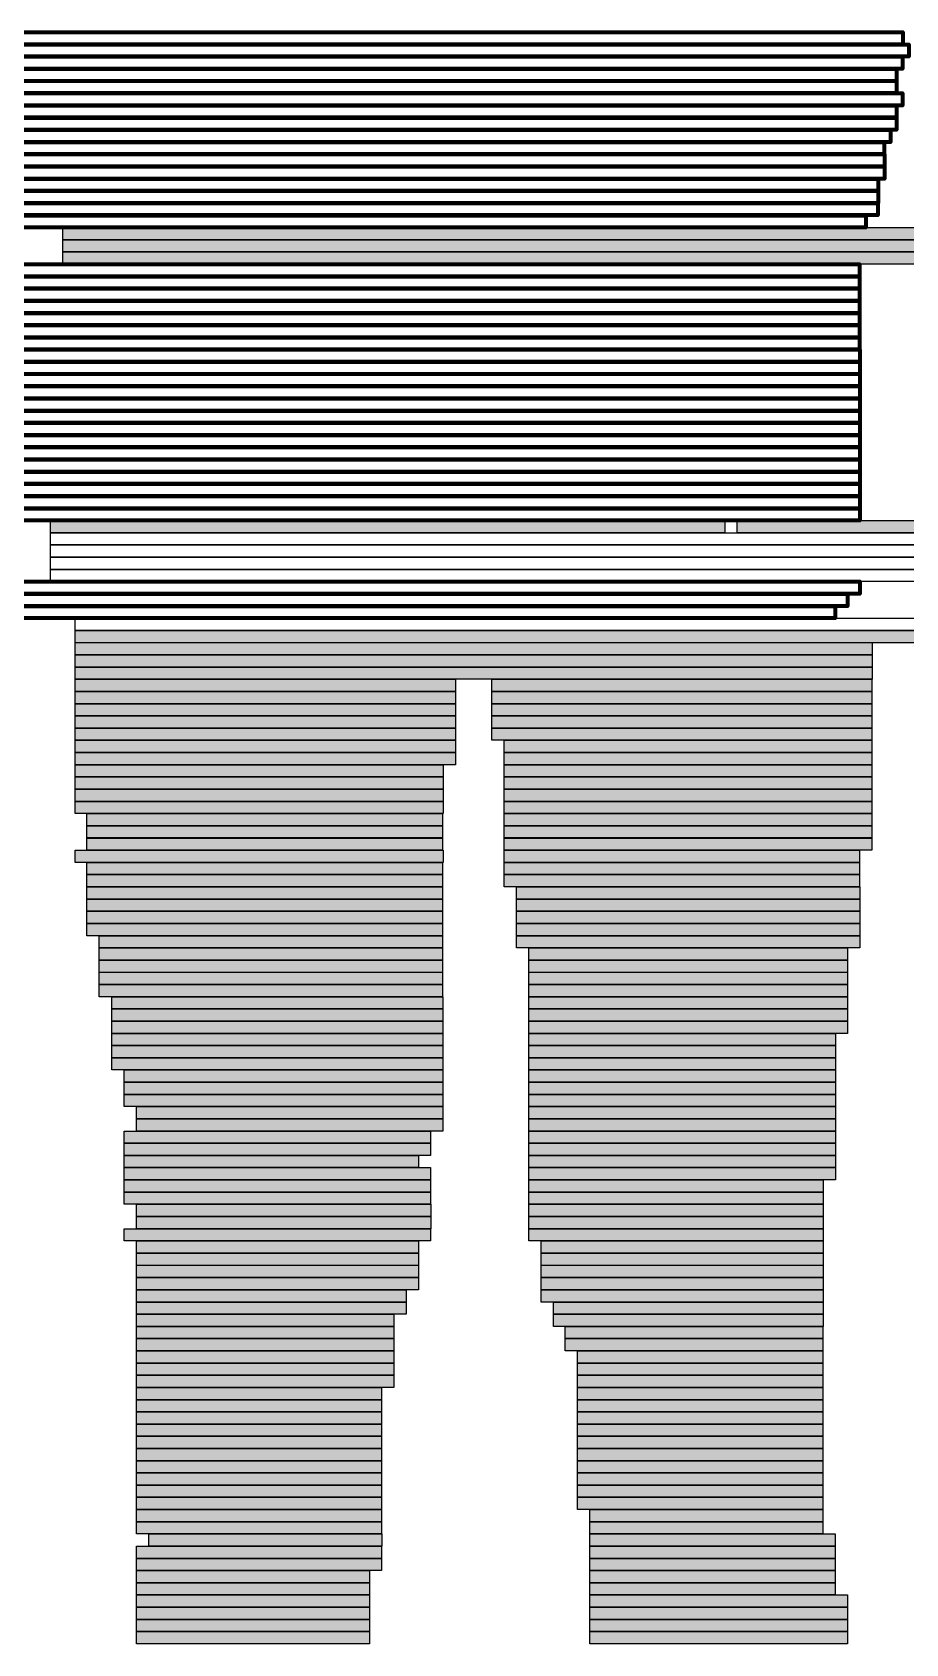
# Model space of a CAD drawing. Header units: millimetres. Extents: x 8 to 41779, y 4087 to 28530.
# Drawn here: x 40419 to 40867, y 8492 to 9319 of the extents above; entities that cross this region are included whole.
import ezdxf

# ---------------------------------------------------------------- set-up
doc = ezdxf.new("R2010")
doc.units = ezdxf.units.MM
doc.header["$LTSCALE"] = 50
doc.layers.add('12_Plankopf', color=140, linetype='Continuous')

msp = doc.modelspace()

# ---------------------------------------------------------------- hatches: boundary and pattern name
at = {"layer": '12_Plankopf'}
for points in [[(40434.69, 9219.11), (41284.5, 9219.11), (41284.5, 9212.83), (40434.69, 9212.83)], [(40434.69, 9212.83), (41278.18, 9212.83), (41278.18, 9206.55), (40434.69, 9206.55)], [(40434.69, 9206.55), (41278.18, 9206.55), (41278.18, 9200.3), (40434.69, 9200.3)], [(40428.33, 9068.61), (40774.54, 9068.61), (40774.54, 9062.37), (40428.33, 9062.37)], [(40780.76, 9068.61), (41278.05, 9068.61), (41278.05, 9062.37), (40780.76, 9062.37)], [(40441.03, 9012.21), (41265.67, 9012.21), (41265.67, 9005.92), (40441.03, 9005.92)], [(40441.03, 9005.93), (40850.19, 9005.93), (40850.19, 8999.68), (40441.03, 8999.68)], [(40441.03, 8999.65), (40850.19, 8999.65), (40850.19, 8993.36), (40441.03, 8993.36)], [(40441.03, 8993.37), (40850.19, 8993.37), (40850.19, 8987.12), (40441.03, 8987.12)], [(40441.03, 8987.12), (40636.18, 8987.12), (40636.18, 8980.84), (40441.03, 8980.84)], [(40441.03, 8980.85), (40636.18, 8980.85), (40636.18, 8974.56), (40441.03, 8974.56)], [(40654.82, 8987.12), (40849.94, 8987.12), (40849.94, 8980.84), (40654.82, 8980.84)], [(40654.82, 8980.85), (40849.94, 8980.85), (40849.94, 8974.56), (40654.82, 8974.56)], [(40441.03, 8974.56), (40636.18, 8974.56), (40636.18, 8968.32), (40441.03, 8968.32)], [(40654.82, 8974.56), (40849.94, 8974.56), (40849.94, 8968.32), (40654.82, 8968.32)], [(40441.03, 8968.32), (40636.18, 8968.32), (40636.18, 8962.04), (40441.03, 8962.04)], [(40654.82, 8968.32), (40849.94, 8968.32), (40849.94, 8962.04), (40654.82, 8962.04)], [(40441.03, 8962.04), (40636.18, 8962.04), (40636.18, 8955.79), (40441.03, 8955.79)], [(40441.03, 8955.8), (40636.18, 8955.8), (40636.18, 8949.51), (40441.03, 8949.51)], [(40654.82, 8962.04), (40849.94, 8962.04), (40849.94, 8955.79), (40654.82, 8955.79)], [(40661.17, 8955.8), (40850, 8955.8), (40850, 8949.51), (40661.17, 8949.51)], [(40441.03, 8949.49), (40636.18, 8949.49), (40636.18, 8943.2), (40441.03, 8943.2)], [(40661.17, 8949.49), (40850, 8949.49), (40850, 8943.2), (40661.17, 8943.2)], [(40441.03, 8943.2), (40629.9, 8943.2), (40629.9, 8936.95), (40441.03, 8936.95)], [(40661.17, 8943.2), (40850, 8943.2), (40850, 8936.95), (40661.17, 8936.95)], [(40441.03, 8936.96), (40629.9, 8936.96), (40629.9, 8930.68), (40441.03, 8930.68)], [(40441.03, 8930.68), (40629.9, 8930.68), (40629.9, 8924.43), (40441.03, 8924.43)], [(40661.17, 8936.96), (40850, 8936.96), (40850, 8930.68), (40661.17, 8930.68)], [(40661.17, 8930.68), (40850, 8930.68), (40850, 8924.43), (40661.17, 8924.43)], [(40441.03, 8924.44), (40629.9, 8924.44), (40629.9, 8918.15), (40441.03, 8918.15)], [(40661.17, 8924.44), (40850, 8924.44), (40850, 8918.15), (40661.17, 8918.15)], [(40447.03, 8918.16), (40629.62, 8918.16), (40629.62, 8911.87), (40447.03, 8911.87)], [(40661.17, 8918.16), (40850, 8918.16), (40850, 8911.87), (40661.17, 8911.87)], [(40447.03, 8911.87), (40629.62, 8911.87), (40629.62, 8905.63), (40447.03, 8905.63)], [(40447.03, 8905.6), (40629.62, 8905.6), (40629.62, 8899.31), (40447.03, 8899.31)], [(40661.17, 8911.87), (40850, 8911.87), (40850, 8905.63), (40661.17, 8905.63)], [(40661.17, 8905.6), (40850, 8905.6), (40850, 8899.31), (40661.17, 8899.31)], [(40441.03, 8899.32), (40629.9, 8899.32), (40629.9, 8893.07), (40441.03, 8893.07)], [(40661.17, 8899.32), (40843.71, 8899.32), (40843.71, 8893.07), (40661.17, 8893.07)], [(40447.03, 8893.07), (40629.62, 8893.07), (40629.62, 8886.79), (40447.03, 8886.79)], [(40661.17, 8893.07), (40843.71, 8893.07), (40843.71, 8886.79), (40661.17, 8886.79)], [(40447.03, 8886.8), (40629.62, 8886.8), (40629.62, 8880.51), (40447.03, 8880.51)], [(40447.03, 8880.51), (40629.62, 8880.51), (40629.62, 8874.27), (40447.03, 8874.27)], [(40661.17, 8886.8), (40843.71, 8886.8), (40843.71, 8880.51), (40661.17, 8880.51)], [(40667.52, 8880.51), (40843.78, 8880.51), (40843.78, 8874.27), (40667.52, 8874.27)], [(40447.03, 8874.27), (40629.62, 8874.27), (40629.62, 8867.99), (40447.03, 8867.99)], [(40667.52, 8874.27), (40843.78, 8874.27), (40843.78, 8867.99), (40667.52, 8867.99)], [(40447.03, 8867.99), (40629.62, 8867.99), (40629.62, 8861.74), (40447.03, 8861.74)], [(40667.52, 8867.99), (40843.78, 8867.99), (40843.78, 8861.74), (40667.52, 8861.74)], [(40447.03, 8861.71), (40629.62, 8861.71), (40629.62, 8855.43), (40447.03, 8855.43)], [(40453.38, 8855.43), (40629.64, 8855.43), (40629.64, 8849.15), (40453.38, 8849.15)], [(40667.52, 8861.71), (40843.78, 8861.71), (40843.78, 8855.43), (40667.52, 8855.43)], [(40667.52, 8855.43), (40843.78, 8855.43), (40843.78, 8849.15), (40667.52, 8849.15)], [(40453.38, 8849.15), (40629.64, 8849.15), (40629.64, 8842.9), (40453.38, 8842.9)], [(40673.87, 8849.15), (40837.56, 8849.15), (40837.56, 8842.9), (40673.87, 8842.9)], [(40453.38, 8842.91), (40629.64, 8842.91), (40629.64, 8836.62), (40453.38, 8836.62)], [(40673.87, 8842.91), (40837.56, 8842.91), (40837.56, 8836.62), (40673.87, 8836.62)], [(40453.38, 8836.63), (40629.64, 8836.63), (40629.64, 8830.38), (40453.38, 8830.38)], [(40453.38, 8830.38), (40629.64, 8830.38), (40629.64, 8824.1), (40453.38, 8824.1)], [(40673.87, 8836.63), (40837.56, 8836.63), (40837.56, 8830.38), (40673.87, 8830.38)], [(40673.87, 8830.38), (40837.56, 8830.38), (40837.56, 8824.1), (40673.87, 8824.1)], [(40459.73, 8824.1), (40629.71, 8824.1), (40629.71, 8817.86), (40459.73, 8817.86)], [(40673.87, 8824.1), (40837.56, 8824.1), (40837.56, 8817.86), (40673.87, 8817.86)], [(40459.73, 8817.86), (40629.71, 8817.86), (40629.71, 8811.58), (40459.73, 8811.58)], [(40673.87, 8817.86), (40837.56, 8817.86), (40837.56, 8811.58), (40673.87, 8811.58)], [(40459.73, 8811.55), (40629.71, 8811.55), (40629.71, 8805.26), (40459.73, 8805.26)], [(40673.87, 8811.55), (40837.56, 8811.55), (40837.56, 8805.26), (40673.87, 8805.26)], [(40459.73, 8805.27), (40629.71, 8805.27), (40629.71, 8799.02), (40459.73, 8799.02)], [(40459.73, 8799.02), (40629.71, 8799.02), (40629.71, 8792.74), (40459.73, 8792.74)], [(40673.87, 8805.27), (40831.24, 8805.27), (40831.24, 8799.02), (40673.87, 8799.02)], [(40673.87, 8799.02), (40831.24, 8799.02), (40831.24, 8792.74), (40673.87, 8792.74)], [(40459.73, 8792.74), (40629.71, 8792.74), (40629.71, 8786.49), (40459.73, 8786.49)], [(40673.87, 8792.74), (40831.24, 8792.74), (40831.24, 8786.49), (40673.87, 8786.49)], [(40466.08, 8786.5), (40629.77, 8786.5), (40629.77, 8780.22), (40466.08, 8780.22)], [(40673.87, 8786.5), (40831.24, 8786.5), (40831.24, 8780.22), (40673.87, 8780.22)], [(40466.08, 8780.22), (40629.77, 8780.22), (40629.77, 8773.94), (40466.08, 8773.94)], [(40466.08, 8773.94), (40629.77, 8773.94), (40629.77, 8767.69), (40466.08, 8767.69)], [(40673.87, 8780.22), (40831.24, 8780.22), (40831.24, 8773.94), (40673.87, 8773.94)], [(40673.87, 8773.94), (40831.24, 8773.94), (40831.24, 8767.69), (40673.87, 8767.69)], [(40472.43, 8767.66), (40629.8, 8767.66), (40629.8, 8761.38), (40472.43, 8761.38)], [(40673.87, 8767.66), (40831.24, 8767.66), (40831.24, 8761.38), (40673.87, 8761.38)], [(40472.43, 8761.38), (40629.8, 8761.38), (40629.8, 8755.13), (40472.43, 8755.13)], [(40673.87, 8761.38), (40831.24, 8761.38), (40831.24, 8755.13), (40673.87, 8755.13)], [(40466.08, 8755.14), (40623.45, 8755.14), (40623.45, 8748.85), (40466.08, 8748.85)], [(40466.08, 8748.86), (40623.45, 8748.86), (40623.45, 8742.57), (40466.08, 8742.57)], [(40673.87, 8755.14), (40831.24, 8755.14), (40831.24, 8748.85), (40673.87, 8748.85)], [(40673.87, 8748.86), (40831.24, 8748.86), (40831.24, 8742.57), (40673.87, 8742.57)], [(40466.08, 8742.58), (40617.17, 8742.58), (40617.17, 8736.33), (40466.08, 8736.33)], [(40673.87, 8742.58), (40831.24, 8742.58), (40831.24, 8736.33), (40673.87, 8736.33)], [(40466.08, 8736.33), (40623.45, 8736.33), (40623.45, 8730.05), (40466.08, 8730.05)], [(40673.87, 8736.33), (40831.24, 8736.33), (40831.24, 8730.05), (40673.87, 8730.05)], [(40466.08, 8730.05), (40623.45, 8730.05), (40623.45, 8723.81), (40466.08, 8723.81)], [(40466.08, 8723.78), (40623.45, 8723.78), (40623.45, 8717.49), (40466.08, 8717.49)], [(40673.87, 8730.05), (40824.95, 8730.05), (40824.95, 8723.81), (40673.87, 8723.81)], [(40673.87, 8723.78), (40824.95, 8723.78), (40824.95, 8717.49), (40673.87, 8717.49)], [(40472.43, 8717.5), (40623.49, 8717.5), (40623.49, 8711.21), (40472.43, 8711.21)], [(40673.87, 8717.5), (40824.95, 8717.5), (40824.95, 8711.21), (40673.87, 8711.21)], [(40472.43, 8711.21), (40623.49, 8711.21), (40623.49, 8704.97), (40472.43, 8704.97)], [(40673.87, 8711.21), (40824.95, 8711.21), (40824.95, 8704.97), (40673.87, 8704.97)], [(40466.08, 8704.97), (40623.45, 8704.97), (40623.45, 8698.69), (40466.08, 8698.69)], [(40472.43, 8698.69), (40617.2, 8698.69), (40617.2, 8692.44), (40472.43, 8692.44)], [(40673.87, 8704.97), (40824.95, 8704.97), (40824.95, 8698.69), (40673.87, 8698.69)], [(40680.22, 8698.69), (40824.98, 8698.69), (40824.98, 8692.44), (40680.22, 8692.44)], [(40472.43, 8692.45), (40617.2, 8692.45), (40617.2, 8686.16), (40472.43, 8686.16)], [(40680.22, 8692.45), (40824.98, 8692.45), (40824.98, 8686.16), (40680.22, 8686.16)], [(40472.43, 8686.17), (40617.2, 8686.17), (40617.2, 8679.89), (40472.43, 8679.89)], [(40680.22, 8686.17), (40824.98, 8686.17), (40824.98, 8679.89), (40680.22, 8679.89)], [(40472.43, 8679.89), (40617.2, 8679.89), (40617.2, 8673.64), (40472.43, 8673.64)], [(40472.43, 8673.61), (40610.91, 8673.61), (40610.91, 8667.33), (40472.43, 8667.33)], [(40680.22, 8679.89), (40824.98, 8679.89), (40824.98, 8673.64), (40680.22, 8673.64)], [(40680.22, 8673.61), (40824.98, 8673.61), (40824.98, 8667.33), (40680.22, 8667.33)], [(40472.43, 8667.33), (40610.91, 8667.33), (40610.91, 8661.08), (40472.43, 8661.08)], [(40686.56, 8667.33), (40825.05, 8667.33), (40825.05, 8661.08), (40686.56, 8661.08)], [(40472.43, 8661.09), (40604.59, 8661.09), (40604.59, 8654.8), (40472.43, 8654.8)], [(40686.56, 8661.09), (40825.05, 8661.09), (40825.05, 8654.8), (40686.56, 8654.8)], [(40472.43, 8654.81), (40604.59, 8654.81), (40604.59, 8648.52), (40472.43, 8648.52)], [(40472.43, 8648.53), (40604.59, 8648.53), (40604.59, 8642.28), (40472.43, 8642.28)], [(40692.56, 8654.81), (40824.76, 8654.81), (40824.76, 8648.52), (40692.56, 8648.52)], [(40692.56, 8648.53), (40824.76, 8648.53), (40824.76, 8642.28), (40692.56, 8642.28)], [(40472.43, 8642.28), (40604.59, 8642.28), (40604.59, 8636), (40472.43, 8636)], [(40698.92, 8642.28), (40824.79, 8642.28), (40824.79, 8636), (40698.92, 8636)], [(40472.43, 8636), (40604.59, 8636), (40604.59, 8629.76), (40472.43, 8629.76)], [(40698.92, 8636), (40824.79, 8636), (40824.79, 8629.76), (40698.92, 8629.76)], [(40472.43, 8629.73), (40604.59, 8629.73), (40604.59, 8623.44), (40472.43, 8623.44)], [(40472.43, 8623.44), (40598.31, 8623.44), (40598.31, 8617.16), (40472.43, 8617.16)], [(40698.92, 8629.73), (40824.79, 8629.73), (40824.79, 8623.44), (40698.92, 8623.44)], [(40698.92, 8623.44), (40824.79, 8623.44), (40824.79, 8617.16), (40698.92, 8617.16)], [(40472.43, 8617.17), (40598.31, 8617.17), (40598.31, 8610.92), (40472.43, 8610.92)], [(40698.92, 8617.17), (40824.79, 8617.17), (40824.79, 8610.92), (40698.92, 8610.92)], [(40472.43, 8610.92), (40598.31, 8610.92), (40598.31, 8604.64), (40472.43, 8604.64)], [(40698.92, 8610.92), (40824.79, 8610.92), (40824.79, 8604.64), (40698.92, 8604.64)], [(40472.43, 8604.64), (40598.31, 8604.64), (40598.31, 8598.39), (40472.43, 8598.39)], [(40698.92, 8604.64), (40824.79, 8604.64), (40824.79, 8598.39), (40698.92, 8598.39)], [(40472.43, 8598.4), (40598.31, 8598.4), (40598.31, 8592.11), (40472.43, 8592.11)], [(40472.43, 8592.12), (40598.31, 8592.12), (40598.31, 8585.83), (40472.43, 8585.83)], [(40698.92, 8598.4), (40824.79, 8598.4), (40824.79, 8592.11), (40698.92, 8592.11)], [(40698.92, 8592.12), (40824.79, 8592.12), (40824.79, 8585.83), (40698.92, 8585.83)], [(40472.43, 8585.8), (40598.31, 8585.8), (40598.31, 8579.56), (40472.43, 8579.56)], [(40698.92, 8585.8), (40824.79, 8585.8), (40824.79, 8579.56), (40698.92, 8579.56)], [(40472.43, 8579.56), (40598.31, 8579.56), (40598.31, 8573.28), (40472.43, 8573.28)], [(40698.92, 8579.56), (40824.79, 8579.56), (40824.79, 8573.28), (40698.92, 8573.28)], [(40472.43, 8573.28), (40598.31, 8573.28), (40598.31, 8567.03), (40472.43, 8567.03)], [(40472.43, 8567.04), (40598.31, 8567.04), (40598.31, 8560.75), (40472.43, 8560.75)], [(40698.92, 8573.28), (40824.79, 8573.28), (40824.79, 8567.03), (40698.92, 8567.03)], [(40698.92, 8567.04), (40824.79, 8567.04), (40824.79, 8560.75), (40698.92, 8560.75)], [(40472.43, 8560.76), (40598.31, 8560.76), (40598.31, 8554.47), (40472.43, 8554.47)], [(40705.26, 8560.76), (40824.86, 8560.76), (40824.86, 8554.47), (40705.26, 8554.47)], [(40472.43, 8554.48), (40598.31, 8554.48), (40598.31, 8548.23), (40472.43, 8548.23)], [(40705.26, 8554.48), (40824.86, 8554.48), (40824.86, 8548.23), (40705.26, 8548.23)], [(40472.43, 8541.92), (40598.31, 8541.92), (40598.31, 8535.67), (40472.43, 8535.67)], [(40478.78, 8548.23), (40598.37, 8548.23), (40598.37, 8541.95), (40478.78, 8541.95)], [(40705.26, 8548.23), (40831.14, 8548.23), (40831.14, 8541.95), (40705.26, 8541.95)], [(40705.26, 8541.92), (40831.14, 8541.92), (40831.14, 8535.67), (40705.26, 8535.67)], [(40472.43, 8535.67), (40598.31, 8535.67), (40598.31, 8529.39), (40472.43, 8529.39)], [(40705.26, 8535.67), (40831.14, 8535.67), (40831.14, 8529.39), (40705.26, 8529.39)], [(40472.43, 8529.4), (40592.02, 8529.4), (40592.02, 8523.11), (40472.43, 8523.11)], [(40705.26, 8529.4), (40831.14, 8529.4), (40831.14, 8523.11), (40705.26, 8523.11)], [(40472.43, 8523.11), (40592.02, 8523.11), (40592.02, 8516.87), (40472.43, 8516.87)], [(40472.43, 8516.87), (40592.02, 8516.87), (40592.02, 8510.59), (40472.43, 8510.59)], [(40705.26, 8523.11), (40831.14, 8523.11), (40831.14, 8516.87), (40705.26, 8516.87)], [(40705.26, 8516.87), (40837.46, 8516.87), (40837.46, 8510.59), (40705.26, 8510.59)], [(40472.43, 8510.59), (40592.02, 8510.59), (40592.02, 8504.34), (40472.43, 8504.34)], [(40705.26, 8510.59), (40837.46, 8510.59), (40837.46, 8504.34), (40705.26, 8504.34)], [(40472.43, 8504.35), (40592.02, 8504.35), (40592.02, 8498.06), (40472.43, 8498.06)], [(40705.26, 8504.35), (40837.46, 8504.35), (40837.46, 8498.06), (40705.26, 8498.06)], [(40472.43, 8498.07), (40592.02, 8498.07), (40592.02, 8491.82), (40472.43, 8491.82)], [(40705.26, 8498.07), (40837.46, 8498.07), (40837.46, 8491.82), (40705.26, 8491.82)]]:
    msp.add_hatch(color=7, dxfattribs=at).paths.add_polyline_path(points)

# ---------------------------------------------------------------- linework, layer by layer
at = {"layer": '12_Plankopf', "lineweight": 211}
for points in [[(40167.1, 9319.4), (40865.83, 9319.4), (40865.83, 9313.16), (40167.1, 9313.16)], [(40163.93, 9313.16), (40868.96, 9313.16), (40868.96, 9306.88), (40163.93, 9306.88)], [(40166.93, 9306.88), (40865.65, 9306.88), (40865.65, 9300.6), (40166.93, 9300.6)], [(40163.93, 9300.6), (40862.65, 9300.6), (40862.65, 9294.35), (40163.93, 9294.35)], [(40163.93, 9294.36), (40862.65, 9294.36), (40862.65, 9288.07), (40163.93, 9288.07)], [(40163.93, 9288.08), (40865.8, 9288.08), (40865.8, 9281.83), (40163.93, 9281.83)], [(40163.93, 9281.83), (40862.65, 9281.83), (40862.65, 9275.55), (40163.93, 9275.55)], [(40167.1, 9275.52), (40862.69, 9275.52), (40862.69, 9269.24), (40167.1, 9269.24)], [(40167.1, 9269.24), (40859.53, 9269.24), (40859.53, 9262.99), (40167.1, 9262.99)], [(40167.1, 9263), (40856.38, 9263), (40856.38, 9256.71), (40167.1, 9256.71)], [(40170.28, 9256.72), (40856.4, 9256.72), (40856.4, 9250.47), (40170.28, 9250.47)], [(40170.28, 9250.47), (40856.4, 9250.47), (40856.4, 9244.19), (40170.28, 9244.19)], [(40173.45, 9244.2), (40853.27, 9244.2), (40853.27, 9237.91), (40173.45, 9237.91)], [(40170.28, 9237.91), (40853.28, 9237.91), (40853.28, 9231.67), (40170.28, 9231.67)], [(40173.27, 9231.67), (40853.13, 9231.67), (40853.13, 9225.39), (40173.27, 9225.39)], [(40176.45, 9225.35), (40846.84, 9225.35), (40846.84, 9219.11), (40176.45, 9219.11)], [(40176.45, 9200.31), (40843.7, 9200.31), (40843.7, 9194.02), (40176.45, 9194.02)], [(40176.45, 9194.03), (40843.7, 9194.03), (40843.7, 9187.78), (40176.45, 9187.78)], [(40176.45, 9187.78), (40843.7, 9187.78), (40843.7, 9181.5), (40176.45, 9181.5)], [(40176.45, 9181.47), (40843.7, 9181.47), (40843.7, 9175.19), (40176.45, 9175.19)], [(40176.45, 9175.19), (40843.7, 9175.19), (40843.7, 9168.94), (40176.45, 9168.94)], [(40176.45, 9168.95), (40843.7, 9168.95), (40843.7, 9162.66), (40176.45, 9162.66)], [(40176.45, 9162.66), (40843.7, 9162.66), (40843.7, 9156.42), (40176.45, 9156.42)], [(40173.45, 9156.42), (40843.85, 9156.42), (40843.85, 9150.14), (40173.45, 9150.14)], [(40173.45, 9150.14), (40843.85, 9150.14), (40843.85, 9143.89), (40173.45, 9143.89)], [(40173.45, 9143.9), (40843.85, 9143.9), (40843.85, 9137.61), (40173.45, 9137.61)], [(40173.45, 9137.58), (40843.85, 9137.58), (40843.85, 9131.3), (40173.45, 9131.3)], [(40173.45, 9131.31), (40843.85, 9131.31), (40843.85, 9125.06), (40173.45, 9125.06)], [(40173.45, 9125.06), (40843.85, 9125.06), (40843.85, 9118.78), (40173.45, 9118.78)], [(40173.45, 9118.78), (40843.85, 9118.78), (40843.85, 9112.53), (40173.45, 9112.53)], [(40173.45, 9112.54), (40843.85, 9112.54), (40843.85, 9106.25), (40173.45, 9106.25)], [(40173.45, 9106.26), (40843.85, 9106.26), (40843.85, 9099.97), (40173.45, 9099.97)], [(40173.45, 9099.98), (40843.85, 9099.98), (40843.85, 9093.73), (40173.45, 9093.73)], [(40173.45, 9093.73), (40843.85, 9093.73), (40843.85, 9087.45), (40173.45, 9087.45)], [(40173.45, 9087.42), (40843.85, 9087.42), (40843.85, 9081.17), (40173.45, 9081.17)], [(40173.45, 9081.18), (40843.85, 9081.18), (40843.85, 9074.89), (40173.45, 9074.89)], [(40182.8, 9074.89), (40843.75, 9074.89), (40843.75, 9068.61), (40182.8, 9068.61)], [(40189.15, 9037.25), (40843.81, 9037.25), (40843.81, 9031.01), (40189.15, 9031.01)], [(40198.5, 9031.01), (40837.43, 9031.01), (40837.43, 9024.73), (40198.5, 9024.73)], [(40198.5, 9024.73), (40831.14, 9024.73), (40831.14, 9018.48), (40198.5, 9018.48)]]:
    msp.add_lwpolyline(points, close=True, dxfattribs=at)
at = {"layer": '12_Plankopf'}
for points in [[(40434.69, 9219.11), (41284.5, 9219.11), (41284.5, 9212.83), (40434.69, 9212.83)], [(40434.69, 9212.83), (41278.18, 9212.83), (41278.18, 9206.55), (40434.69, 9206.55)], [(40434.69, 9206.55), (41278.18, 9206.55), (41278.18, 9200.3), (40434.69, 9200.3)], [(40428.33, 9068.61), (40774.54, 9068.61), (40774.54, 9062.37), (40428.33, 9062.37)], [(40428.33, 9062.37), (41278.11, 9062.37), (41278.11, 9056.09), (40428.33, 9056.09)], [(40780.76, 9068.61), (41278.05, 9068.61), (41278.05, 9062.37), (40780.76, 9062.37)], [(40428.33, 9056.09), (41278.11, 9056.09), (41278.11, 9049.84), (40428.33, 9049.84)], [(40428.33, 9049.85), (41278.11, 9049.85), (41278.11, 9043.56), (40428.33, 9043.56)], [(40428.33, 9043.54), (41278.11, 9043.54), (41278.11, 9037.25), (40428.33, 9037.25)], [(40441.03, 9018.49), (41278.24, 9018.49), (41278.24, 9012.2), (40441.03, 9012.2)], [(40441.03, 9012.21), (41265.67, 9012.21), (41265.67, 9005.92), (40441.03, 9005.92)], [(40441.03, 9005.93), (40850.19, 9005.93), (40850.19, 8999.68), (40441.03, 8999.68)], [(40441.03, 8999.65), (40850.19, 8999.65), (40850.19, 8993.36), (40441.03, 8993.36)], [(40441.03, 8993.37), (40850.19, 8993.37), (40850.19, 8987.12), (40441.03, 8987.12)], [(40441.03, 8987.12), (40636.18, 8987.12), (40636.18, 8980.84), (40441.03, 8980.84)], [(40441.03, 8980.85), (40636.18, 8980.85), (40636.18, 8974.56), (40441.03, 8974.56)], [(40654.82, 8987.12), (40849.94, 8987.12), (40849.94, 8980.84), (40654.82, 8980.84)], [(40654.82, 8980.85), (40849.94, 8980.85), (40849.94, 8974.56), (40654.82, 8974.56)], [(40441.03, 8974.56), (40636.18, 8974.56), (40636.18, 8968.32), (40441.03, 8968.32)], [(40654.82, 8974.56), (40849.94, 8974.56), (40849.94, 8968.32), (40654.82, 8968.32)], [(40441.03, 8968.32), (40636.18, 8968.32), (40636.18, 8962.04), (40441.03, 8962.04)], [(40654.82, 8968.32), (40849.94, 8968.32), (40849.94, 8962.04), (40654.82, 8962.04)], [(40441.03, 8962.04), (40636.18, 8962.04), (40636.18, 8955.79), (40441.03, 8955.79)], [(40441.03, 8955.8), (40636.18, 8955.8), (40636.18, 8949.51), (40441.03, 8949.51)], [(40654.82, 8962.04), (40849.94, 8962.04), (40849.94, 8955.79), (40654.82, 8955.79)], [(40661.17, 8955.8), (40850, 8955.8), (40850, 8949.51), (40661.17, 8949.51)], [(40441.03, 8949.49), (40636.18, 8949.49), (40636.18, 8943.2), (40441.03, 8943.2)], [(40661.17, 8949.49), (40850, 8949.49), (40850, 8943.2), (40661.17, 8943.2)], [(40441.03, 8943.2), (40629.9, 8943.2), (40629.9, 8936.95), (40441.03, 8936.95)], [(40661.17, 8943.2), (40850, 8943.2), (40850, 8936.95), (40661.17, 8936.95)], [(40441.03, 8936.96), (40629.9, 8936.96), (40629.9, 8930.68), (40441.03, 8930.68)], [(40441.03, 8930.68), (40629.9, 8930.68), (40629.9, 8924.43), (40441.03, 8924.43)], [(40661.17, 8936.96), (40850, 8936.96), (40850, 8930.68), (40661.17, 8930.68)], [(40661.17, 8930.68), (40850, 8930.68), (40850, 8924.43), (40661.17, 8924.43)], [(40441.03, 8924.44), (40629.9, 8924.44), (40629.9, 8918.15), (40441.03, 8918.15)], [(40661.17, 8924.44), (40850, 8924.44), (40850, 8918.15), (40661.17, 8918.15)], [(40447.03, 8918.16), (40629.62, 8918.16), (40629.62, 8911.87), (40447.03, 8911.87)], [(40661.17, 8918.16), (40850, 8918.16), (40850, 8911.87), (40661.17, 8911.87)], [(40447.03, 8911.87), (40629.62, 8911.87), (40629.62, 8905.63), (40447.03, 8905.63)], [(40447.03, 8905.6), (40629.62, 8905.6), (40629.62, 8899.31), (40447.03, 8899.31)], [(40661.17, 8911.87), (40850, 8911.87), (40850, 8905.63), (40661.17, 8905.63)], [(40661.17, 8905.6), (40850, 8905.6), (40850, 8899.31), (40661.17, 8899.31)], [(40441.03, 8899.32), (40629.9, 8899.32), (40629.9, 8893.07), (40441.03, 8893.07)], [(40661.17, 8899.32), (40843.71, 8899.32), (40843.71, 8893.07), (40661.17, 8893.07)], [(40447.03, 8893.07), (40629.62, 8893.07), (40629.62, 8886.79), (40447.03, 8886.79)], [(40661.17, 8893.07), (40843.71, 8893.07), (40843.71, 8886.79), (40661.17, 8886.79)], [(40447.03, 8886.8), (40629.62, 8886.8), (40629.62, 8880.51), (40447.03, 8880.51)], [(40447.03, 8880.51), (40629.62, 8880.51), (40629.62, 8874.27), (40447.03, 8874.27)], [(40661.17, 8886.8), (40843.71, 8886.8), (40843.71, 8880.51), (40661.17, 8880.51)], [(40667.52, 8880.51), (40843.78, 8880.51), (40843.78, 8874.27), (40667.52, 8874.27)], [(40447.03, 8874.27), (40629.62, 8874.27), (40629.62, 8867.99), (40447.03, 8867.99)], [(40667.52, 8874.27), (40843.78, 8874.27), (40843.78, 8867.99), (40667.52, 8867.99)], [(40447.03, 8867.99), (40629.62, 8867.99), (40629.62, 8861.74), (40447.03, 8861.74)], [(40667.52, 8867.99), (40843.78, 8867.99), (40843.78, 8861.74), (40667.52, 8861.74)], [(40447.03, 8861.71), (40629.62, 8861.71), (40629.62, 8855.43), (40447.03, 8855.43)], [(40453.38, 8855.43), (40629.64, 8855.43), (40629.64, 8849.15), (40453.38, 8849.15)], [(40667.52, 8861.71), (40843.78, 8861.71), (40843.78, 8855.43), (40667.52, 8855.43)], [(40667.52, 8855.43), (40843.78, 8855.43), (40843.78, 8849.15), (40667.52, 8849.15)], [(40453.38, 8849.15), (40629.64, 8849.15), (40629.64, 8842.9), (40453.38, 8842.9)], [(40673.87, 8849.15), (40837.56, 8849.15), (40837.56, 8842.9), (40673.87, 8842.9)], [(40453.38, 8842.91), (40629.64, 8842.91), (40629.64, 8836.62), (40453.38, 8836.62)], [(40673.87, 8842.91), (40837.56, 8842.91), (40837.56, 8836.62), (40673.87, 8836.62)], [(40453.38, 8836.63), (40629.64, 8836.63), (40629.64, 8830.38), (40453.38, 8830.38)], [(40453.38, 8830.38), (40629.64, 8830.38), (40629.64, 8824.1), (40453.38, 8824.1)], [(40673.87, 8836.63), (40837.56, 8836.63), (40837.56, 8830.38), (40673.87, 8830.38)], [(40673.87, 8830.38), (40837.56, 8830.38), (40837.56, 8824.1), (40673.87, 8824.1)], [(40459.73, 8824.1), (40629.71, 8824.1), (40629.71, 8817.86), (40459.73, 8817.86)], [(40673.87, 8824.1), (40837.56, 8824.1), (40837.56, 8817.86), (40673.87, 8817.86)], [(40459.73, 8817.86), (40629.71, 8817.86), (40629.71, 8811.58), (40459.73, 8811.58)], [(40673.87, 8817.86), (40837.56, 8817.86), (40837.56, 8811.58), (40673.87, 8811.58)], [(40459.73, 8811.55), (40629.71, 8811.55), (40629.71, 8805.26), (40459.73, 8805.26)], [(40673.87, 8811.55), (40837.56, 8811.55), (40837.56, 8805.26), (40673.87, 8805.26)], [(40459.73, 8805.27), (40629.71, 8805.27), (40629.71, 8799.02), (40459.73, 8799.02)], [(40459.73, 8799.02), (40629.71, 8799.02), (40629.71, 8792.74), (40459.73, 8792.74)], [(40673.87, 8805.27), (40831.24, 8805.27), (40831.24, 8799.02), (40673.87, 8799.02)], [(40673.87, 8799.02), (40831.24, 8799.02), (40831.24, 8792.74), (40673.87, 8792.74)], [(40459.73, 8792.74), (40629.71, 8792.74), (40629.71, 8786.49), (40459.73, 8786.49)], [(40673.87, 8792.74), (40831.24, 8792.74), (40831.24, 8786.49), (40673.87, 8786.49)], [(40466.08, 8786.5), (40629.77, 8786.5), (40629.77, 8780.22), (40466.08, 8780.22)], [(40673.87, 8786.5), (40831.24, 8786.5), (40831.24, 8780.22), (40673.87, 8780.22)], [(40466.08, 8780.22), (40629.77, 8780.22), (40629.77, 8773.94), (40466.08, 8773.94)], [(40466.08, 8773.94), (40629.77, 8773.94), (40629.77, 8767.69), (40466.08, 8767.69)], [(40673.87, 8780.22), (40831.24, 8780.22), (40831.24, 8773.94), (40673.87, 8773.94)], [(40673.87, 8773.94), (40831.24, 8773.94), (40831.24, 8767.69), (40673.87, 8767.69)], [(40472.43, 8767.66), (40629.8, 8767.66), (40629.8, 8761.38), (40472.43, 8761.38)], [(40673.87, 8767.66), (40831.24, 8767.66), (40831.24, 8761.38), (40673.87, 8761.38)], [(40472.43, 8761.38), (40629.8, 8761.38), (40629.8, 8755.13), (40472.43, 8755.13)], [(40673.87, 8761.38), (40831.24, 8761.38), (40831.24, 8755.13), (40673.87, 8755.13)], [(40466.08, 8755.14), (40623.45, 8755.14), (40623.45, 8748.85), (40466.08, 8748.85)], [(40466.08, 8748.86), (40623.45, 8748.86), (40623.45, 8742.57), (40466.08, 8742.57)], [(40673.87, 8755.14), (40831.24, 8755.14), (40831.24, 8748.85), (40673.87, 8748.85)], [(40673.87, 8748.86), (40831.24, 8748.86), (40831.24, 8742.57), (40673.87, 8742.57)], [(40466.08, 8742.58), (40617.17, 8742.58), (40617.17, 8736.33), (40466.08, 8736.33)], [(40673.87, 8742.58), (40831.24, 8742.58), (40831.24, 8736.33), (40673.87, 8736.33)], [(40466.08, 8736.33), (40623.45, 8736.33), (40623.45, 8730.05), (40466.08, 8730.05)], [(40673.87, 8736.33), (40831.24, 8736.33), (40831.24, 8730.05), (40673.87, 8730.05)], [(40466.08, 8730.05), (40623.45, 8730.05), (40623.45, 8723.81), (40466.08, 8723.81)], [(40466.08, 8723.78), (40623.45, 8723.78), (40623.45, 8717.49), (40466.08, 8717.49)], [(40673.87, 8730.05), (40824.95, 8730.05), (40824.95, 8723.81), (40673.87, 8723.81)], [(40673.87, 8723.78), (40824.95, 8723.78), (40824.95, 8717.49), (40673.87, 8717.49)], [(40472.43, 8717.5), (40623.49, 8717.5), (40623.49, 8711.21), (40472.43, 8711.21)], [(40673.87, 8717.5), (40824.95, 8717.5), (40824.95, 8711.21), (40673.87, 8711.21)], [(40472.43, 8711.21), (40623.49, 8711.21), (40623.49, 8704.97), (40472.43, 8704.97)], [(40673.87, 8711.21), (40824.95, 8711.21), (40824.95, 8704.97), (40673.87, 8704.97)], [(40466.08, 8704.97), (40623.45, 8704.97), (40623.45, 8698.69), (40466.08, 8698.69)], [(40472.43, 8698.69), (40617.2, 8698.69), (40617.2, 8692.44), (40472.43, 8692.44)], [(40673.87, 8704.97), (40824.95, 8704.97), (40824.95, 8698.69), (40673.87, 8698.69)], [(40680.22, 8698.69), (40824.98, 8698.69), (40824.98, 8692.44), (40680.22, 8692.44)], [(40472.43, 8692.45), (40617.2, 8692.45), (40617.2, 8686.16), (40472.43, 8686.16)], [(40680.22, 8692.45), (40824.98, 8692.45), (40824.98, 8686.16), (40680.22, 8686.16)], [(40472.43, 8686.17), (40617.2, 8686.17), (40617.2, 8679.89), (40472.43, 8679.89)], [(40680.22, 8686.17), (40824.98, 8686.17), (40824.98, 8679.89), (40680.22, 8679.89)], [(40472.43, 8679.89), (40617.2, 8679.89), (40617.2, 8673.64), (40472.43, 8673.64)], [(40472.43, 8673.61), (40610.91, 8673.61), (40610.91, 8667.33), (40472.43, 8667.33)], [(40680.22, 8679.89), (40824.98, 8679.89), (40824.98, 8673.64), (40680.22, 8673.64)], [(40680.22, 8673.61), (40824.98, 8673.61), (40824.98, 8667.33), (40680.22, 8667.33)], [(40472.43, 8667.33), (40610.91, 8667.33), (40610.91, 8661.08), (40472.43, 8661.08)], [(40686.56, 8667.33), (40825.05, 8667.33), (40825.05, 8661.08), (40686.56, 8661.08)], [(40472.43, 8661.09), (40604.59, 8661.09), (40604.59, 8654.8), (40472.43, 8654.8)], [(40686.56, 8661.09), (40825.05, 8661.09), (40825.05, 8654.8), (40686.56, 8654.8)], [(40472.43, 8654.81), (40604.59, 8654.81), (40604.59, 8648.52), (40472.43, 8648.52)], [(40472.43, 8648.53), (40604.59, 8648.53), (40604.59, 8642.28), (40472.43, 8642.28)], [(40692.56, 8654.81), (40824.76, 8654.81), (40824.76, 8648.52), (40692.56, 8648.52)], [(40692.56, 8648.53), (40824.76, 8648.53), (40824.76, 8642.28), (40692.56, 8642.28)], [(40472.43, 8642.28), (40604.59, 8642.28), (40604.59, 8636), (40472.43, 8636)], [(40698.92, 8642.28), (40824.79, 8642.28), (40824.79, 8636), (40698.92, 8636)], [(40472.43, 8636), (40604.59, 8636), (40604.59, 8629.76), (40472.43, 8629.76)], [(40698.92, 8636), (40824.79, 8636), (40824.79, 8629.76), (40698.92, 8629.76)], [(40472.43, 8629.73), (40604.59, 8629.73), (40604.59, 8623.44), (40472.43, 8623.44)], [(40472.43, 8623.44), (40598.31, 8623.44), (40598.31, 8617.16), (40472.43, 8617.16)], [(40698.92, 8629.73), (40824.79, 8629.73), (40824.79, 8623.44), (40698.92, 8623.44)], [(40698.92, 8623.44), (40824.79, 8623.44), (40824.79, 8617.16), (40698.92, 8617.16)], [(40472.43, 8617.17), (40598.31, 8617.17), (40598.31, 8610.92), (40472.43, 8610.92)], [(40698.92, 8617.17), (40824.79, 8617.17), (40824.79, 8610.92), (40698.92, 8610.92)], [(40472.43, 8610.92), (40598.31, 8610.92), (40598.31, 8604.64), (40472.43, 8604.64)], [(40698.92, 8610.92), (40824.79, 8610.92), (40824.79, 8604.64), (40698.92, 8604.64)], [(40472.43, 8604.64), (40598.31, 8604.64), (40598.31, 8598.39), (40472.43, 8598.39)], [(40698.92, 8604.64), (40824.79, 8604.64), (40824.79, 8598.39), (40698.92, 8598.39)], [(40472.43, 8598.4), (40598.31, 8598.4), (40598.31, 8592.11), (40472.43, 8592.11)], [(40472.43, 8592.12), (40598.31, 8592.12), (40598.31, 8585.83), (40472.43, 8585.83)], [(40698.92, 8598.4), (40824.79, 8598.4), (40824.79, 8592.11), (40698.92, 8592.11)], [(40698.92, 8592.12), (40824.79, 8592.12), (40824.79, 8585.83), (40698.92, 8585.83)], [(40472.43, 8585.8), (40598.31, 8585.8), (40598.31, 8579.56), (40472.43, 8579.56)], [(40698.92, 8585.8), (40824.79, 8585.8), (40824.79, 8579.56), (40698.92, 8579.56)], [(40472.43, 8579.56), (40598.31, 8579.56), (40598.31, 8573.28), (40472.43, 8573.28)], [(40698.92, 8579.56), (40824.79, 8579.56), (40824.79, 8573.28), (40698.92, 8573.28)], [(40472.43, 8573.28), (40598.31, 8573.28), (40598.31, 8567.03), (40472.43, 8567.03)], [(40472.43, 8567.04), (40598.31, 8567.04), (40598.31, 8560.75), (40472.43, 8560.75)], [(40698.92, 8573.28), (40824.79, 8573.28), (40824.79, 8567.03), (40698.92, 8567.03)], [(40698.92, 8567.04), (40824.79, 8567.04), (40824.79, 8560.75), (40698.92, 8560.75)], [(40472.43, 8560.76), (40598.31, 8560.76), (40598.31, 8554.47), (40472.43, 8554.47)], [(40705.26, 8560.76), (40824.86, 8560.76), (40824.86, 8554.47), (40705.26, 8554.47)], [(40472.43, 8554.48), (40598.31, 8554.48), (40598.31, 8548.23), (40472.43, 8548.23)], [(40705.26, 8554.48), (40824.86, 8554.48), (40824.86, 8548.23), (40705.26, 8548.23)], [(40472.43, 8541.92), (40598.31, 8541.92), (40598.31, 8535.67), (40472.43, 8535.67)], [(40478.78, 8548.23), (40598.37, 8548.23), (40598.37, 8541.95), (40478.78, 8541.95)], [(40705.26, 8548.23), (40831.14, 8548.23), (40831.14, 8541.95), (40705.26, 8541.95)], [(40705.26, 8541.92), (40831.14, 8541.92), (40831.14, 8535.67), (40705.26, 8535.67)], [(40472.43, 8535.67), (40598.31, 8535.67), (40598.31, 8529.39), (40472.43, 8529.39)], [(40705.26, 8535.67), (40831.14, 8535.67), (40831.14, 8529.39), (40705.26, 8529.39)], [(40472.43, 8529.4), (40592.02, 8529.4), (40592.02, 8523.11), (40472.43, 8523.11)], [(40705.26, 8529.4), (40831.14, 8529.4), (40831.14, 8523.11), (40705.26, 8523.11)], [(40472.43, 8523.11), (40592.02, 8523.11), (40592.02, 8516.87), (40472.43, 8516.87)], [(40472.43, 8516.87), (40592.02, 8516.87), (40592.02, 8510.59), (40472.43, 8510.59)], [(40705.26, 8523.11), (40831.14, 8523.11), (40831.14, 8516.87), (40705.26, 8516.87)], [(40705.26, 8516.87), (40837.46, 8516.87), (40837.46, 8510.59), (40705.26, 8510.59)], [(40472.43, 8510.59), (40592.02, 8510.59), (40592.02, 8504.34), (40472.43, 8504.34)], [(40705.26, 8510.59), (40837.46, 8510.59), (40837.46, 8504.34), (40705.26, 8504.34)], [(40472.43, 8504.35), (40592.02, 8504.35), (40592.02, 8498.06), (40472.43, 8498.06)], [(40705.26, 8504.35), (40837.46, 8504.35), (40837.46, 8498.06), (40705.26, 8498.06)], [(40472.43, 8498.07), (40592.02, 8498.07), (40592.02, 8491.82), (40472.43, 8491.82)], [(40705.26, 8498.07), (40837.46, 8498.07), (40837.46, 8491.82), (40705.26, 8491.82)]]:
    msp.add_lwpolyline(points, close=True, dxfattribs=at)

doc.saveas('drawing.dxf')
